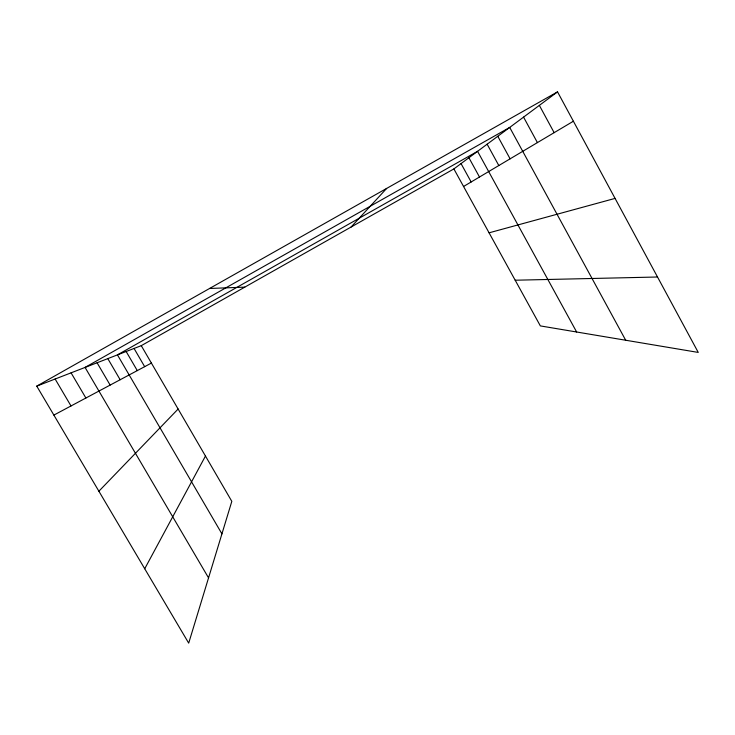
<?xml version="1.0" encoding="UTF-8"?>
<svg xmlns="http://www.w3.org/2000/svg" width="735" height="735" viewBox="0 0 735 735"><rect width="100%" height="100%" fill="white"/><g stroke="black" fill="none" stroke-linecap="round" stroke-linejoin="round"><path stroke-width="1.1" d="M144.721 568.752L205.46 456.04M351.064 227.051L386.638 188.436M98.885 491.219L178.118 409.027M453.881 168.921L557.534 91.866L698.25 352.423L540.354 325.908L453.881 168.921L141.267 345.661L36.75 386.132L188.702 643.134L231.819 501.353L141.267 345.661M463.555 186.488L573.383 121.229M36.75 386.132L557.534 91.866M53.875 415.091L151.392 363.081M489.078 232.82L615.066 198.404M209.567 288.478L244.773 287.137M515.189 280.219L657.522 277.003M55.125 379.012L71.001 405.95M208.547 577.866L85.058 367.417L509.704 127.421L625.696 340.241M71.075 372.838L85.885 398.012M107.806 358.616L120.154 379.738M97.075 362.768L110.14 385.076M134.055 348.445L144.666 366.673M126.154 351.514L137.289 370.605M221.933 533.858L117.444 354.876L477.566 151.318L576.644 332M468.912 157.749L479.496 177.025M461.047 163.593L471.163 181.977M487.14 144.198L498.817 165.54M497.788 136.287L510.108 158.833M523.568 117.122L537.414 142.599M539.361 105.381L554.144 132.658"/></g></svg>
